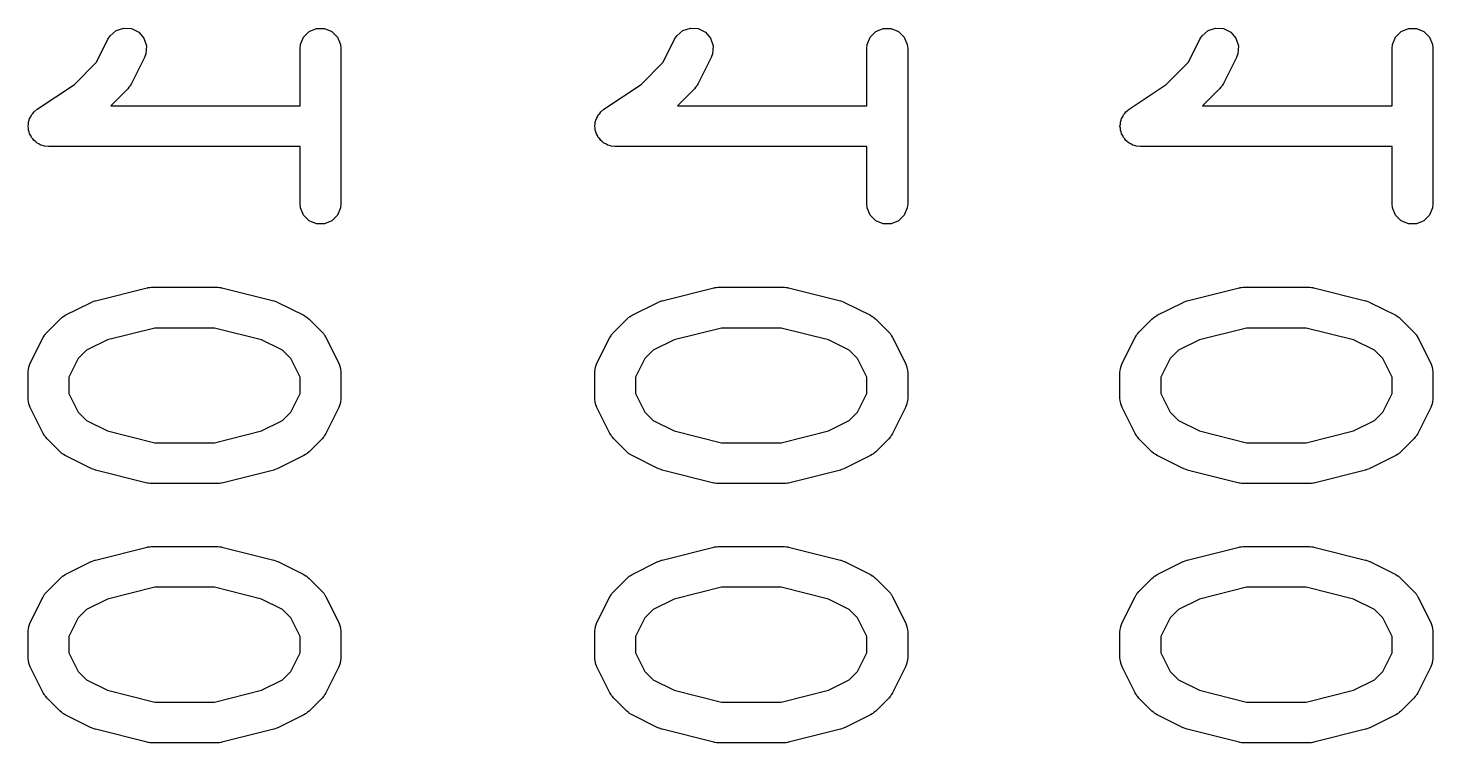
# Model space of a CAD drawing. Extents: x -0.05 to 2.94, y -0.16 to 2.16.
# Drawn here: x 2.1516 to 2.3549, y 0.626 to 0.7294 of the extents above; entities that cross this region are included whole.
import ezdxf

# ---------------------------------------------------------------- set-up
doc = ezdxf.new("R2010")
doc.units = 0
doc.header["$MEASUREMENT"] = 0
doc.layers.add('BLACK', color=7, linetype='CONTINUOUS')

msp = doc.modelspace()

# ---------------------------------------------------------------- linework, layer by layer
at = {"layer": 'BLACK', "linetype": 'CONTINUOUS'}
for p, q in [((2.16148, 0.72443), (2.16314, 0.72775)), ((2.16314, 0.72775), (2.16345, 0.72824)), ((2.16345, 0.72824), (2.16432, 0.72899)), ((2.16432, 0.72899), (2.16542, 0.72936)), ((2.16542, 0.72936), (2.16656, 0.72928)), ((2.16656, 0.72928), (2.1676, 0.72876)), ((2.1676, 0.72876), (2.16835, 0.72789)), ((2.16835, 0.72789), (2.16871, 0.7268)), ((2.19101, 0.72701), (2.19145, 0.72807)), ((2.19145, 0.72807), (2.19227, 0.72888)), ((2.19227, 0.72888), (2.19333, 0.72932)), ((2.19333, 0.72932), (2.19448, 0.72932)), ((2.19448, 0.72932), (2.19555, 0.72888)), ((2.19555, 0.72888), (2.19636, 0.72807)), ((2.19636, 0.72807), (2.1968, 0.72701)), ((2.24348, 0.72443), (2.24514, 0.72775)), ((2.24514, 0.72775), (2.24545, 0.72824)), ((2.24545, 0.72824), (2.24632, 0.72899)), ((2.24632, 0.72899), (2.24742, 0.72936)), ((2.24742, 0.72936), (2.24856, 0.72928)), ((2.24856, 0.72928), (2.2496, 0.72876)), ((2.2496, 0.72876), (2.25035, 0.72789)), ((2.25035, 0.72789), (2.25071, 0.7268)), ((2.27301, 0.72701), (2.27345, 0.72807)), ((2.27345, 0.72807), (2.27427, 0.72888)), ((2.27427, 0.72888), (2.27533, 0.72932)), ((2.27533, 0.72932), (2.27648, 0.72932)), ((2.27648, 0.72932), (2.27755, 0.72888)), ((2.27755, 0.72888), (2.27836, 0.72807)), ((2.27836, 0.72807), (2.2788, 0.72701)), ((2.31948, 0.72443), (2.32114, 0.72775)), ((2.32114, 0.72775), (2.32145, 0.72824)), ((2.32145, 0.72824), (2.32232, 0.72899)), ((2.32232, 0.72899), (2.32342, 0.72936)), ((2.32342, 0.72936), (2.32456, 0.72928)), ((2.32456, 0.72928), (2.3256, 0.72876)), ((2.3256, 0.72876), (2.32635, 0.72789)), ((2.32635, 0.72789), (2.32671, 0.7268)), ((2.34901, 0.72701), (2.34945, 0.72807)), ((2.34945, 0.72807), (2.35027, 0.72888)), ((2.35027, 0.72888), (2.35133, 0.72932)), ((2.35133, 0.72932), (2.35248, 0.72932)), ((2.35248, 0.72932), (2.35355, 0.72888)), ((2.35355, 0.72888), (2.35436, 0.72807)), ((2.35436, 0.72807), (2.3548, 0.72701)), ((2.16871, 0.7268), (2.16863, 0.72565)), ((2.19095, 0.72643), (2.19101, 0.72701)), ((2.19095, 0.71813), (2.19095, 0.72643)), ((2.1968, 0.72701), (2.19686, 0.72643)), ((2.19686, 0.72643), (2.19686, 0.70393)), ((2.25071, 0.7268), (2.25063, 0.72565)), ((2.27295, 0.72643), (2.27301, 0.72701)), ((2.27295, 0.71813), (2.27295, 0.72643)), ((2.2788, 0.72701), (2.27886, 0.72643)), ((2.27886, 0.72643), (2.27886, 0.70393)), ((2.32671, 0.7268), (2.32663, 0.72565)), ((2.34895, 0.72643), (2.34901, 0.72701)), ((2.34895, 0.71813), (2.34895, 0.72643)), ((2.3548, 0.72701), (2.35486, 0.72643)), ((2.35486, 0.72643), (2.35486, 0.70393)), ((2.15828, 0.72122), (2.16148, 0.72443)), ((2.16843, 0.72511), (2.16655, 0.72136)), ((2.16863, 0.72565), (2.16843, 0.72511)), ((2.24028, 0.72122), (2.24348, 0.72443)), ((2.25043, 0.72511), (2.24855, 0.72136)), ((2.25063, 0.72565), (2.25043, 0.72511)), ((2.31628, 0.72122), (2.31948, 0.72443)), ((2.32643, 0.72511), (2.32455, 0.72136)), ((2.32663, 0.72565), (2.32643, 0.72511)), ((2.1529, 0.71764), (2.15828, 0.72122)), ((2.166, 0.72059), (2.16354, 0.71813)), ((2.16618, 0.72082), (2.166, 0.72059)), ((2.16624, 0.72087), (2.16618, 0.72082)), ((2.1663, 0.72096), (2.16624, 0.72087)), ((2.16637, 0.72104), (2.1663, 0.72096)), ((2.1664, 0.72111), (2.16637, 0.72104)), ((2.16655, 0.72136), (2.1664, 0.72111)), ((2.2349, 0.71764), (2.24028, 0.72122)), ((2.248, 0.72059), (2.24554, 0.71813)), ((2.24818, 0.72082), (2.248, 0.72059)), ((2.24824, 0.72087), (2.24818, 0.72082)), ((2.2483, 0.72096), (2.24824, 0.72087)), ((2.24837, 0.72104), (2.2483, 0.72096)), ((2.24839, 0.72111), (2.24837, 0.72104)), ((2.24855, 0.72136), (2.24839, 0.72111)), ((2.3109, 0.71764), (2.31628, 0.72122)), ((2.324, 0.72059), (2.32154, 0.71813)), ((2.32418, 0.72082), (2.324, 0.72059)), ((2.32424, 0.72087), (2.32418, 0.72082)), ((2.3243, 0.72096), (2.32424, 0.72087)), ((2.32437, 0.72104), (2.3243, 0.72096)), ((2.32439, 0.72111), (2.32437, 0.72104)), ((2.32455, 0.72136), (2.32439, 0.72111)), ((2.15245, 0.71727), (2.15289, 0.71763)), ((2.15289, 0.71763), (2.1529, 0.71764)), ((2.1529, 0.71764), (2.1529, 0.71764)), ((2.1529, 0.71764), (2.1529, 0.71764)), ((2.16354, 0.71813), (2.19095, 0.71813)), ((2.23445, 0.71727), (2.23489, 0.71763)), ((2.23489, 0.71763), (2.2349, 0.71764)), ((2.2349, 0.71764), (2.2349, 0.71764)), ((2.2349, 0.71764), (2.2349, 0.71764)), ((2.24554, 0.71813), (2.27295, 0.71813)), ((2.31045, 0.71727), (2.31089, 0.71763)), ((2.31089, 0.71763), (2.3109, 0.71764)), ((2.3109, 0.71764), (2.3109, 0.71764)), ((2.3109, 0.71764), (2.3109, 0.71764)), ((2.32154, 0.71813), (2.34895, 0.71813)), ((2.15164, 0.71576), (2.15175, 0.71603)), ((2.15164, 0.71547), (2.15164, 0.71576)), ((2.15175, 0.71603), (2.15181, 0.71631)), ((2.15181, 0.71631), (2.15197, 0.71655)), ((2.15197, 0.71655), (2.15208, 0.71682)), ((2.15208, 0.71682), (2.15229, 0.71703)), ((2.15229, 0.71703), (2.15245, 0.71727)), ((2.23364, 0.71576), (2.23375, 0.71603)), ((2.23364, 0.71547), (2.23364, 0.71576)), ((2.23375, 0.71603), (2.23381, 0.71631)), ((2.23381, 0.71631), (2.23397, 0.71655)), ((2.23397, 0.71655), (2.23408, 0.71682)), ((2.23408, 0.71682), (2.23429, 0.71703)), ((2.23429, 0.71703), (2.23445, 0.71727)), ((2.30964, 0.71576), (2.30975, 0.71603)), ((2.30964, 0.71547), (2.30964, 0.71576)), ((2.30975, 0.71603), (2.30981, 0.71631)), ((2.30981, 0.71631), (2.30997, 0.71655)), ((2.30997, 0.71655), (2.31008, 0.71682)), ((2.31008, 0.71682), (2.31029, 0.71703)), ((2.31029, 0.71703), (2.31045, 0.71727)), ((2.15158, 0.71518), (2.15164, 0.71547)), ((2.15164, 0.7149), (2.15158, 0.71518)), ((2.15164, 0.7146), (2.15164, 0.7149)), ((2.15175, 0.71434), (2.15164, 0.7146)), ((2.15181, 0.71405), (2.15175, 0.71434)), ((2.15197, 0.71381), (2.15181, 0.71405)), ((2.15208, 0.71354), (2.15197, 0.71381)), ((2.15229, 0.71334), (2.15208, 0.71354)), ((2.23358, 0.71518), (2.23364, 0.71547)), ((2.23364, 0.7149), (2.23358, 0.71518)), ((2.23364, 0.7146), (2.23364, 0.7149)), ((2.23375, 0.71434), (2.23364, 0.7146)), ((2.23381, 0.71405), (2.23375, 0.71434)), ((2.23397, 0.71381), (2.23381, 0.71405)), ((2.23408, 0.71354), (2.23397, 0.71381)), ((2.23429, 0.71334), (2.23408, 0.71354)), ((2.30958, 0.71518), (2.30964, 0.71547)), ((2.30964, 0.7149), (2.30958, 0.71518)), ((2.30964, 0.7146), (2.30964, 0.7149)), ((2.30975, 0.71434), (2.30964, 0.7146)), ((2.30981, 0.71405), (2.30975, 0.71434)), ((2.30997, 0.71381), (2.30981, 0.71405)), ((2.31008, 0.71354), (2.30997, 0.71381)), ((2.31029, 0.71334), (2.31008, 0.71354)), ((2.15245, 0.71309), (2.15229, 0.71334)), ((2.15269, 0.71293), (2.15245, 0.71309)), ((2.1529, 0.71273), (2.15269, 0.71293)), ((2.15316, 0.71261), (2.1529, 0.71273)), ((2.1534, 0.71245), (2.15316, 0.71261)), ((2.15369, 0.7124), (2.1534, 0.71245)), ((2.15396, 0.71228), (2.15369, 0.7124)), ((2.15453, 0.71223), (2.15396, 0.71228)), ((2.15454, 0.71223), (2.15453, 0.71223)), ((2.15453, 0.71223), (2.15453, 0.71223)), ((2.15453, 0.71223), (2.15453, 0.71223)), ((2.19095, 0.71223), (2.15454, 0.71223)), ((2.19095, 0.70393), (2.19095, 0.71223)), ((2.23445, 0.71309), (2.23429, 0.71334)), ((2.23469, 0.71293), (2.23445, 0.71309)), ((2.2349, 0.71273), (2.23469, 0.71293)), ((2.23516, 0.71261), (2.2349, 0.71273)), ((2.2354, 0.71245), (2.23516, 0.71261)), ((2.23569, 0.7124), (2.2354, 0.71245)), ((2.23596, 0.71228), (2.23569, 0.7124)), ((2.23653, 0.71223), (2.23596, 0.71228)), ((2.23654, 0.71223), (2.23653, 0.71223)), ((2.23653, 0.71223), (2.23653, 0.71223)), ((2.23653, 0.71223), (2.23653, 0.71223)), ((2.27295, 0.71223), (2.23654, 0.71223)), ((2.27295, 0.70393), (2.27295, 0.71223)), ((2.31045, 0.71309), (2.31029, 0.71334)), ((2.31069, 0.71293), (2.31045, 0.71309)), ((2.3109, 0.71273), (2.31069, 0.71293)), ((2.31116, 0.71261), (2.3109, 0.71273)), ((2.3114, 0.71245), (2.31116, 0.71261)), ((2.31169, 0.7124), (2.3114, 0.71245)), ((2.31196, 0.71228), (2.31169, 0.7124)), ((2.31253, 0.71223), (2.31196, 0.71228)), ((2.31254, 0.71223), (2.31253, 0.71223)), ((2.31253, 0.71223), (2.31253, 0.71223)), ((2.31253, 0.71223), (2.31253, 0.71223)), ((2.34895, 0.71223), (2.31254, 0.71223)), ((2.34895, 0.70393), (2.34895, 0.71223)), ((2.19101, 0.70336), (2.19095, 0.70393)), ((2.19145, 0.70229), (2.19101, 0.70336)), ((2.1968, 0.70336), (2.19636, 0.70229)), ((2.19686, 0.70393), (2.1968, 0.70336)), ((2.27301, 0.70336), (2.27295, 0.70393)), ((2.27345, 0.70229), (2.27301, 0.70336)), ((2.2788, 0.70336), (2.27836, 0.70229)), ((2.27886, 0.70393), (2.2788, 0.70336)), ((2.34901, 0.70336), (2.34895, 0.70393)), ((2.34945, 0.70229), (2.34901, 0.70336)), ((2.3548, 0.70336), (2.35436, 0.70229)), ((2.35486, 0.70393), (2.3548, 0.70336)), ((2.19227, 0.70148), (2.19145, 0.70229)), ((2.19333, 0.70104), (2.19227, 0.70148)), ((2.19555, 0.70148), (2.19448, 0.70104)), ((2.19636, 0.70229), (2.19555, 0.70148)), ((2.27427, 0.70148), (2.27345, 0.70229)), ((2.27533, 0.70104), (2.27427, 0.70148)), ((2.27755, 0.70148), (2.27648, 0.70104)), ((2.27836, 0.70229), (2.27755, 0.70148)), ((2.35027, 0.70148), (2.34945, 0.70229)), ((2.35133, 0.70104), (2.35027, 0.70148)), ((2.35355, 0.70148), (2.35248, 0.70104)), ((2.35436, 0.70229), (2.35355, 0.70148)), ((2.19448, 0.70104), (2.19333, 0.70104)), ((2.27648, 0.70104), (2.27533, 0.70104)), ((2.35248, 0.70104), (2.35133, 0.70104)), ((2.16132, 0.68992), (2.16882, 0.6918)), ((2.16882, 0.6918), (2.16892, 0.69181)), ((2.16892, 0.69181), (2.16896, 0.69183)), ((2.16896, 0.69183), (2.16918, 0.69185)), ((2.16918, 0.69185), (2.16939, 0.69188)), ((2.16939, 0.69188), (2.16943, 0.69188)), ((2.16943, 0.69188), (2.16953, 0.69189)), ((2.16953, 0.69189), (2.17891, 0.69189)), ((2.17891, 0.69189), (2.17901, 0.69188)), ((2.17901, 0.69188), (2.17905, 0.69188)), ((2.17905, 0.69188), (2.17927, 0.69185)), ((2.17927, 0.69185), (2.17948, 0.69183)), ((2.17948, 0.69183), (2.17952, 0.69181)), ((2.17952, 0.69181), (2.17962, 0.6918)), ((2.17962, 0.6918), (2.18712, 0.68992)), ((2.24332, 0.68992), (2.25082, 0.6918)), ((2.25082, 0.6918), (2.25092, 0.69181)), ((2.25092, 0.69181), (2.25096, 0.69183)), ((2.25096, 0.69183), (2.25118, 0.69185)), ((2.25118, 0.69185), (2.25139, 0.69188)), ((2.25139, 0.69188), (2.25143, 0.69188)), ((2.25143, 0.69188), (2.25153, 0.69189)), ((2.25153, 0.69189), (2.26091, 0.69189)), ((2.26091, 0.69189), (2.26101, 0.69188)), ((2.26101, 0.69188), (2.26105, 0.69188)), ((2.26105, 0.69188), (2.26127, 0.69185)), ((2.26127, 0.69185), (2.26148, 0.69183)), ((2.26148, 0.69183), (2.26152, 0.69181)), ((2.26152, 0.69181), (2.26162, 0.6918)), ((2.26162, 0.6918), (2.26912, 0.68992)), ((2.31932, 0.68992), (2.32682, 0.6918)), ((2.32682, 0.6918), (2.32692, 0.69181)), ((2.32692, 0.69181), (2.32696, 0.69183)), ((2.32696, 0.69183), (2.32718, 0.69185)), ((2.32718, 0.69185), (2.32739, 0.69188)), ((2.32739, 0.69188), (2.32743, 0.69188)), ((2.32743, 0.69188), (2.32753, 0.69189)), ((2.32753, 0.69189), (2.33691, 0.69189)), ((2.33691, 0.69189), (2.33701, 0.69188)), ((2.33701, 0.69188), (2.33705, 0.69188)), ((2.33705, 0.69188), (2.33727, 0.69185)), ((2.33727, 0.69185), (2.33748, 0.69183)), ((2.33748, 0.69183), (2.33752, 0.69181)), ((2.33752, 0.69181), (2.33762, 0.6918)), ((2.33762, 0.6918), (2.34512, 0.68992)), ((2.15697, 0.68783), (2.16071, 0.6897)), ((2.16071, 0.6897), (2.16076, 0.68972)), ((2.16076, 0.68972), (2.16077, 0.68973)), ((2.16077, 0.68973), (2.16102, 0.68982)), ((2.16102, 0.68982), (2.16126, 0.68991)), ((2.16126, 0.68991), (2.16128, 0.68991)), ((2.16128, 0.68991), (2.16132, 0.68992)), ((2.18712, 0.68992), (2.18717, 0.68991)), ((2.18717, 0.68991), (2.18719, 0.68991)), ((2.18719, 0.68991), (2.18743, 0.68982)), ((2.18743, 0.68982), (2.18767, 0.68973)), ((2.18767, 0.68973), (2.18769, 0.68972)), ((2.18769, 0.68972), (2.18773, 0.6897)), ((2.18773, 0.6897), (2.19148, 0.68783)), ((2.23897, 0.68783), (2.24271, 0.6897)), ((2.24271, 0.6897), (2.24276, 0.68972)), ((2.24276, 0.68972), (2.24277, 0.68973)), ((2.24277, 0.68973), (2.24302, 0.68982)), ((2.24302, 0.68982), (2.24326, 0.68991)), ((2.24326, 0.68991), (2.24328, 0.68991)), ((2.24328, 0.68991), (2.24332, 0.68992)), ((2.26912, 0.68992), (2.26917, 0.68991)), ((2.26917, 0.68991), (2.26919, 0.68991)), ((2.26919, 0.68991), (2.26943, 0.68982)), ((2.26943, 0.68982), (2.26967, 0.68973)), ((2.26967, 0.68973), (2.26969, 0.68972)), ((2.26969, 0.68972), (2.26973, 0.6897)), ((2.26973, 0.6897), (2.27348, 0.68783)), ((2.31497, 0.68783), (2.31871, 0.6897)), ((2.31871, 0.6897), (2.31876, 0.68972)), ((2.31876, 0.68972), (2.31877, 0.68973)), ((2.31877, 0.68973), (2.31902, 0.68982)), ((2.31902, 0.68982), (2.31926, 0.68991)), ((2.31926, 0.68991), (2.31928, 0.68991)), ((2.31928, 0.68991), (2.31932, 0.68992)), ((2.34512, 0.68992), (2.34517, 0.68991)), ((2.34517, 0.68991), (2.34519, 0.68991)), ((2.34519, 0.68991), (2.34543, 0.68982)), ((2.34543, 0.68982), (2.34567, 0.68973)), ((2.34567, 0.68973), (2.34569, 0.68972)), ((2.34569, 0.68972), (2.34573, 0.6897)), ((2.34573, 0.6897), (2.34948, 0.68783)), ((2.15432, 0.6854), (2.1562, 0.68727)), ((2.1562, 0.68727), (2.15642, 0.68746)), ((2.15642, 0.68746), (2.15648, 0.68752)), ((2.15648, 0.68752), (2.15656, 0.68757)), ((2.15656, 0.68757), (2.15665, 0.68764)), ((2.15665, 0.68764), (2.15672, 0.68767)), ((2.15672, 0.68767), (2.15697, 0.68783)), ((2.19148, 0.68783), (2.19173, 0.68767)), ((2.19173, 0.68767), (2.1918, 0.68764)), ((2.1918, 0.68764), (2.19188, 0.68757)), ((2.19188, 0.68757), (2.19197, 0.68752)), ((2.19197, 0.68752), (2.19202, 0.68746)), ((2.19202, 0.68746), (2.19224, 0.68727)), ((2.19224, 0.68727), (2.19412, 0.6854)), ((2.23632, 0.6854), (2.2382, 0.68727)), ((2.2382, 0.68727), (2.23842, 0.68746)), ((2.23842, 0.68746), (2.23848, 0.68752)), ((2.23848, 0.68752), (2.23856, 0.68757)), ((2.23856, 0.68757), (2.23865, 0.68764)), ((2.23865, 0.68764), (2.23872, 0.68767)), ((2.23872, 0.68767), (2.23897, 0.68783)), ((2.27348, 0.68783), (2.27373, 0.68767)), ((2.27373, 0.68767), (2.2738, 0.68764)), ((2.2738, 0.68764), (2.27388, 0.68757)), ((2.27388, 0.68757), (2.27397, 0.68752)), ((2.27397, 0.68752), (2.27402, 0.68746)), ((2.27402, 0.68746), (2.27424, 0.68727)), ((2.27424, 0.68727), (2.27612, 0.6854)), ((2.31232, 0.6854), (2.3142, 0.68727)), ((2.3142, 0.68727), (2.31442, 0.68746)), ((2.31442, 0.68746), (2.31448, 0.68752)), ((2.31448, 0.68752), (2.31456, 0.68757)), ((2.31456, 0.68757), (2.31465, 0.68764)), ((2.31465, 0.68764), (2.31472, 0.68767)), ((2.31472, 0.68767), (2.31497, 0.68783)), ((2.34948, 0.68783), (2.34973, 0.68767)), ((2.34973, 0.68767), (2.3498, 0.68764)), ((2.3498, 0.68764), (2.34988, 0.68757)), ((2.34988, 0.68757), (2.34997, 0.68752)), ((2.34997, 0.68752), (2.35002, 0.68746)), ((2.35002, 0.68746), (2.35024, 0.68727)), ((2.35024, 0.68727), (2.35212, 0.6854)), ((2.15402, 0.68503), (2.15408, 0.68512)), ((2.15408, 0.68512), (2.15414, 0.68517)), ((2.15414, 0.68517), (2.15432, 0.6854)), ((2.1699, 0.68598), (2.16307, 0.68427)), ((2.17854, 0.68598), (2.1699, 0.68598)), ((2.18538, 0.68427), (2.17854, 0.68598)), ((2.19412, 0.6854), (2.19431, 0.68517)), ((2.19431, 0.68517), (2.19436, 0.68512)), ((2.19436, 0.68512), (2.19442, 0.68503)), ((2.23602, 0.68503), (2.23608, 0.68512)), ((2.23608, 0.68512), (2.23614, 0.68517)), ((2.23614, 0.68517), (2.23632, 0.6854)), ((2.2519, 0.68598), (2.24507, 0.68427)), ((2.26054, 0.68598), (2.2519, 0.68598)), ((2.26738, 0.68427), (2.26054, 0.68598)), ((2.27612, 0.6854), (2.27631, 0.68517)), ((2.27631, 0.68517), (2.27636, 0.68512)), ((2.27636, 0.68512), (2.27642, 0.68503)), ((2.31202, 0.68503), (2.31208, 0.68512)), ((2.31208, 0.68512), (2.31214, 0.68517)), ((2.31214, 0.68517), (2.31232, 0.6854)), ((2.3279, 0.68598), (2.32107, 0.68427)), ((2.33654, 0.68598), (2.3279, 0.68598)), ((2.34338, 0.68427), (2.33654, 0.68598)), ((2.35212, 0.6854), (2.35231, 0.68517)), ((2.35231, 0.68517), (2.35236, 0.68512)), ((2.35236, 0.68512), (2.35242, 0.68503)), ((2.1519, 0.68088), (2.15377, 0.68463)), ((2.15377, 0.68463), (2.15393, 0.68488)), ((2.15393, 0.68488), (2.15396, 0.68495)), ((2.15396, 0.68495), (2.15402, 0.68503)), ((2.16307, 0.68427), (2.16003, 0.68276)), ((2.18841, 0.68276), (2.18538, 0.68427)), ((2.19442, 0.68503), (2.19449, 0.68495)), ((2.19449, 0.68495), (2.19452, 0.68488)), ((2.19452, 0.68488), (2.19467, 0.68463)), ((2.19467, 0.68463), (2.19655, 0.68088)), ((2.2339, 0.68088), (2.23577, 0.68463)), ((2.23577, 0.68463), (2.23593, 0.68488)), ((2.23593, 0.68488), (2.23596, 0.68495)), ((2.23596, 0.68495), (2.23602, 0.68503)), ((2.24507, 0.68427), (2.24203, 0.68276)), ((2.27041, 0.68276), (2.26738, 0.68427)), ((2.27642, 0.68503), (2.27649, 0.68495)), ((2.27649, 0.68495), (2.27652, 0.68488)), ((2.27652, 0.68488), (2.27667, 0.68463)), ((2.27667, 0.68463), (2.27855, 0.68088)), ((2.3099, 0.68088), (2.31177, 0.68463)), ((2.31177, 0.68463), (2.31193, 0.68488)), ((2.31193, 0.68488), (2.31196, 0.68495)), ((2.31196, 0.68495), (2.31202, 0.68503)), ((2.32107, 0.68427), (2.31803, 0.68276)), ((2.34641, 0.68276), (2.34338, 0.68427)), ((2.35242, 0.68503), (2.35249, 0.68495)), ((2.35249, 0.68495), (2.35252, 0.68488)), ((2.35252, 0.68488), (2.35267, 0.68463)), ((2.35267, 0.68463), (2.35455, 0.68088)), ((2.15884, 0.68156), (2.15749, 0.67886)), ((2.16003, 0.68276), (2.15884, 0.68156)), ((2.1896, 0.68156), (2.18841, 0.68276)), ((2.19095, 0.67886), (2.1896, 0.68156)), ((2.24084, 0.68156), (2.23949, 0.67886)), ((2.24203, 0.68276), (2.24084, 0.68156)), ((2.2716, 0.68156), (2.27041, 0.68276)), ((2.27295, 0.67886), (2.2716, 0.68156)), ((2.31684, 0.68156), (2.31549, 0.67886)), ((2.31803, 0.68276), (2.31684, 0.68156)), ((2.3476, 0.68156), (2.34641, 0.68276)), ((2.34895, 0.67886), (2.3476, 0.68156)), ((2.15158, 0.67956), (2.15164, 0.68014)), ((2.15158, 0.67581), (2.15158, 0.67956)), ((2.15164, 0.68014), (2.15168, 0.68023)), ((2.15168, 0.68023), (2.15169, 0.68034)), ((2.15169, 0.68034), (2.1519, 0.68088)), ((2.19655, 0.68088), (2.19675, 0.68034)), ((2.19675, 0.68034), (2.19676, 0.68023)), ((2.19676, 0.68023), (2.1968, 0.68014)), ((2.1968, 0.68014), (2.19686, 0.67956)), ((2.19686, 0.67956), (2.19686, 0.67581)), ((2.23358, 0.67956), (2.23364, 0.68014)), ((2.23358, 0.67581), (2.23358, 0.67956)), ((2.23364, 0.68014), (2.23368, 0.68023)), ((2.23368, 0.68023), (2.23369, 0.68034)), ((2.23369, 0.68034), (2.2339, 0.68088)), ((2.27855, 0.68088), (2.27875, 0.68034)), ((2.27875, 0.68034), (2.27876, 0.68023)), ((2.27876, 0.68023), (2.2788, 0.68014)), ((2.2788, 0.68014), (2.27886, 0.67956)), ((2.27886, 0.67956), (2.27886, 0.67581)), ((2.30958, 0.67956), (2.30964, 0.68014)), ((2.30958, 0.67581), (2.30958, 0.67956)), ((2.30964, 0.68014), (2.30968, 0.68023)), ((2.30968, 0.68023), (2.30969, 0.68034)), ((2.30969, 0.68034), (2.3099, 0.68088)), ((2.35455, 0.68088), (2.35475, 0.68034)), ((2.35475, 0.68034), (2.35476, 0.68023)), ((2.35476, 0.68023), (2.3548, 0.68014)), ((2.3548, 0.68014), (2.35486, 0.67956)), ((2.35486, 0.67956), (2.35486, 0.67581)), ((2.15749, 0.67886), (2.15749, 0.67651)), ((2.19095, 0.67651), (2.19095, 0.67886)), ((2.23949, 0.67886), (2.23949, 0.67651)), ((2.27295, 0.67651), (2.27295, 0.67886)), ((2.31549, 0.67886), (2.31549, 0.67651)), ((2.34895, 0.67651), (2.34895, 0.67886)), ((2.15164, 0.67523), (2.15158, 0.67581)), ((2.15168, 0.67514), (2.15164, 0.67523)), ((2.15169, 0.67503), (2.15168, 0.67514)), ((2.1519, 0.67449), (2.15169, 0.67503)), ((2.15749, 0.67651), (2.15884, 0.67381)), ((2.1896, 0.67381), (2.19095, 0.67651)), ((2.19675, 0.67503), (2.19655, 0.67449)), ((2.19676, 0.67514), (2.19675, 0.67503)), ((2.1968, 0.67523), (2.19676, 0.67514)), ((2.19686, 0.67581), (2.1968, 0.67523)), ((2.23364, 0.67523), (2.23358, 0.67581)), ((2.23368, 0.67514), (2.23364, 0.67523)), ((2.23369, 0.67503), (2.23368, 0.67514)), ((2.2339, 0.67449), (2.23369, 0.67503)), ((2.23949, 0.67651), (2.24084, 0.67381)), ((2.2716, 0.67381), (2.27295, 0.67651)), ((2.27875, 0.67503), (2.27855, 0.67449)), ((2.27876, 0.67514), (2.27875, 0.67503)), ((2.2788, 0.67523), (2.27876, 0.67514)), ((2.27886, 0.67581), (2.2788, 0.67523)), ((2.30964, 0.67523), (2.30958, 0.67581)), ((2.30968, 0.67514), (2.30964, 0.67523)), ((2.30969, 0.67503), (2.30968, 0.67514)), ((2.3099, 0.67449), (2.30969, 0.67503)), ((2.31549, 0.67651), (2.31684, 0.67381)), ((2.3476, 0.67381), (2.34895, 0.67651)), ((2.35475, 0.67503), (2.35455, 0.67449)), ((2.35476, 0.67514), (2.35475, 0.67503)), ((2.3548, 0.67523), (2.35476, 0.67514)), ((2.35486, 0.67581), (2.3548, 0.67523)), ((2.15377, 0.67074), (2.1519, 0.67449)), ((2.15884, 0.67381), (2.16003, 0.67261)), ((2.18841, 0.67261), (2.1896, 0.67381)), ((2.19655, 0.67449), (2.19467, 0.67074)), ((2.23577, 0.67074), (2.2339, 0.67449)), ((2.24084, 0.67381), (2.24203, 0.67261)), ((2.27041, 0.67261), (2.2716, 0.67381)), ((2.27855, 0.67449), (2.27667, 0.67074)), ((2.31177, 0.67074), (2.3099, 0.67449)), ((2.31684, 0.67381), (2.31803, 0.67261)), ((2.34641, 0.67261), (2.3476, 0.67381)), ((2.35455, 0.67449), (2.35267, 0.67074)), ((2.16003, 0.67261), (2.16307, 0.6711)), ((2.16307, 0.6711), (2.1699, 0.66939)), ((2.17854, 0.66939), (2.18538, 0.6711)), ((2.18538, 0.6711), (2.18841, 0.67261)), ((2.24203, 0.67261), (2.24507, 0.6711)), ((2.24507, 0.6711), (2.2519, 0.66939)), ((2.26054, 0.66939), (2.26738, 0.6711)), ((2.26738, 0.6711), (2.27041, 0.67261)), ((2.31803, 0.67261), (2.32107, 0.6711)), ((2.32107, 0.6711), (2.3279, 0.66939)), ((2.33654, 0.66939), (2.34338, 0.6711)), ((2.34338, 0.6711), (2.34641, 0.67261)), ((2.15393, 0.67049), (2.15377, 0.67074)), ((2.15396, 0.67042), (2.15393, 0.67049)), ((2.15402, 0.67034), (2.15396, 0.67042)), ((2.15408, 0.67025), (2.15402, 0.67034)), ((2.15414, 0.6702), (2.15408, 0.67025)), ((2.15432, 0.66997), (2.15414, 0.6702)), ((2.1562, 0.6681), (2.15432, 0.66997)), ((2.1699, 0.66939), (2.17854, 0.66939)), ((2.19412, 0.66997), (2.19224, 0.6681)), ((2.19431, 0.6702), (2.19412, 0.66997)), ((2.19436, 0.67025), (2.19431, 0.6702)), ((2.19442, 0.67034), (2.19436, 0.67025)), ((2.19449, 0.67042), (2.19442, 0.67034)), ((2.19452, 0.67049), (2.19449, 0.67042)), ((2.19467, 0.67074), (2.19452, 0.67049)), ((2.23593, 0.67049), (2.23577, 0.67074)), ((2.23596, 0.67042), (2.23593, 0.67049)), ((2.23602, 0.67034), (2.23596, 0.67042)), ((2.23608, 0.67025), (2.23602, 0.67034)), ((2.23614, 0.6702), (2.23608, 0.67025)), ((2.23632, 0.66997), (2.23614, 0.6702)), ((2.2382, 0.6681), (2.23632, 0.66997)), ((2.2519, 0.66939), (2.26054, 0.66939)), ((2.27612, 0.66997), (2.27424, 0.6681)), ((2.27631, 0.6702), (2.27612, 0.66997)), ((2.27636, 0.67025), (2.27631, 0.6702)), ((2.27642, 0.67034), (2.27636, 0.67025)), ((2.27649, 0.67042), (2.27642, 0.67034)), ((2.27652, 0.67049), (2.27649, 0.67042)), ((2.27667, 0.67074), (2.27652, 0.67049)), ((2.31193, 0.67049), (2.31177, 0.67074)), ((2.31196, 0.67042), (2.31193, 0.67049)), ((2.31202, 0.67034), (2.31196, 0.67042)), ((2.31208, 0.67025), (2.31202, 0.67034)), ((2.31214, 0.6702), (2.31208, 0.67025)), ((2.31232, 0.66997), (2.31214, 0.6702)), ((2.3142, 0.6681), (2.31232, 0.66997)), ((2.3279, 0.66939), (2.33654, 0.66939)), ((2.35212, 0.66997), (2.35024, 0.6681)), ((2.35231, 0.6702), (2.35212, 0.66997)), ((2.35236, 0.67025), (2.35231, 0.6702)), ((2.35242, 0.67034), (2.35236, 0.67025)), ((2.35249, 0.67042), (2.35242, 0.67034)), ((2.35252, 0.67049), (2.35249, 0.67042)), ((2.35267, 0.67074), (2.35252, 0.67049)), ((2.15642, 0.66791), (2.1562, 0.6681)), ((2.15648, 0.66785), (2.15642, 0.66791)), ((2.15656, 0.6678), (2.15648, 0.66785)), ((2.15665, 0.66773), (2.15656, 0.6678)), ((2.15672, 0.6677), (2.15665, 0.66773)), ((2.15697, 0.66754), (2.15672, 0.6677)), ((2.16071, 0.66567), (2.15697, 0.66754)), ((2.19148, 0.66754), (2.18773, 0.66567)), ((2.19173, 0.6677), (2.19148, 0.66754)), ((2.1918, 0.66773), (2.19173, 0.6677)), ((2.19188, 0.6678), (2.1918, 0.66773)), ((2.19197, 0.66785), (2.19188, 0.6678)), ((2.19202, 0.66791), (2.19197, 0.66785)), ((2.19224, 0.6681), (2.19202, 0.66791)), ((2.23842, 0.66791), (2.2382, 0.6681)), ((2.23848, 0.66785), (2.23842, 0.66791)), ((2.23856, 0.6678), (2.23848, 0.66785)), ((2.23865, 0.66773), (2.23856, 0.6678)), ((2.23872, 0.6677), (2.23865, 0.66773)), ((2.23897, 0.66754), (2.23872, 0.6677)), ((2.24271, 0.66567), (2.23897, 0.66754)), ((2.27348, 0.66754), (2.26973, 0.66567)), ((2.27373, 0.6677), (2.27348, 0.66754)), ((2.2738, 0.66773), (2.27373, 0.6677)), ((2.27388, 0.6678), (2.2738, 0.66773)), ((2.27397, 0.66785), (2.27388, 0.6678)), ((2.27402, 0.66791), (2.27397, 0.66785)), ((2.27424, 0.6681), (2.27402, 0.66791)), ((2.31442, 0.66791), (2.3142, 0.6681)), ((2.31448, 0.66785), (2.31442, 0.66791)), ((2.31456, 0.6678), (2.31448, 0.66785)), ((2.31465, 0.66773), (2.31456, 0.6678)), ((2.31472, 0.6677), (2.31465, 0.66773)), ((2.31497, 0.66754), (2.31472, 0.6677)), ((2.31871, 0.66567), (2.31497, 0.66754)), ((2.34948, 0.66754), (2.34573, 0.66567)), ((2.34973, 0.6677), (2.34948, 0.66754)), ((2.3498, 0.66773), (2.34973, 0.6677)), ((2.34988, 0.6678), (2.3498, 0.66773)), ((2.34997, 0.66785), (2.34988, 0.6678)), ((2.35002, 0.66791), (2.34997, 0.66785)), ((2.35024, 0.6681), (2.35002, 0.66791)), ((2.16076, 0.66565), (2.16071, 0.66567)), ((2.16077, 0.66564), (2.16076, 0.66565)), ((2.16102, 0.66556), (2.16077, 0.66564)), ((2.16126, 0.66546), (2.16102, 0.66556)), ((2.16128, 0.66546), (2.16126, 0.66546)), ((2.16132, 0.66545), (2.16128, 0.66546)), ((2.16882, 0.66357), (2.16132, 0.66545)), ((2.18712, 0.66545), (2.17962, 0.66357)), ((2.18717, 0.66546), (2.18712, 0.66545)), ((2.18719, 0.66546), (2.18717, 0.66546)), ((2.18743, 0.66555), (2.18719, 0.66546)), ((2.18767, 0.66564), (2.18743, 0.66555)), ((2.18769, 0.66565), (2.18767, 0.66564)), ((2.18773, 0.66567), (2.18769, 0.66565)), ((2.24276, 0.66565), (2.24271, 0.66567)), ((2.24277, 0.66564), (2.24276, 0.66565)), ((2.24302, 0.66556), (2.24277, 0.66564)), ((2.24326, 0.66546), (2.24302, 0.66556)), ((2.24328, 0.66546), (2.24326, 0.66546)), ((2.24332, 0.66545), (2.24328, 0.66546)), ((2.25082, 0.66357), (2.24332, 0.66545)), ((2.26912, 0.66545), (2.26162, 0.66357)), ((2.26917, 0.66546), (2.26912, 0.66545)), ((2.26919, 0.66546), (2.26917, 0.66546)), ((2.26943, 0.66555), (2.26919, 0.66546)), ((2.26967, 0.66564), (2.26943, 0.66555)), ((2.26969, 0.66565), (2.26967, 0.66564)), ((2.26973, 0.66567), (2.26969, 0.66565)), ((2.31876, 0.66565), (2.31871, 0.66567)), ((2.31877, 0.66564), (2.31876, 0.66565)), ((2.31902, 0.66556), (2.31877, 0.66564)), ((2.31926, 0.66546), (2.31902, 0.66556)), ((2.31928, 0.66546), (2.31926, 0.66546)), ((2.31932, 0.66545), (2.31928, 0.66546)), ((2.32682, 0.66357), (2.31932, 0.66545)), ((2.34512, 0.66545), (2.33762, 0.66357)), ((2.34517, 0.66546), (2.34512, 0.66545)), ((2.34519, 0.66546), (2.34517, 0.66546)), ((2.34543, 0.66555), (2.34519, 0.66546)), ((2.34567, 0.66564), (2.34543, 0.66555)), ((2.34569, 0.66565), (2.34567, 0.66564)), ((2.34573, 0.66567), (2.34569, 0.66565)), ((2.16892, 0.66356), (2.16882, 0.66357)), ((2.16896, 0.66354), (2.16892, 0.66356)), ((2.16918, 0.66352), (2.16896, 0.66354)), ((2.16939, 0.66349), (2.16918, 0.66352)), ((2.16943, 0.66349), (2.16939, 0.66349)), ((2.16953, 0.66348), (2.16943, 0.66349)), ((2.17891, 0.66348), (2.16953, 0.66348)), ((2.17901, 0.66349), (2.17891, 0.66348)), ((2.17905, 0.66349), (2.17901, 0.66349)), ((2.17927, 0.66352), (2.17905, 0.66349)), ((2.17948, 0.66354), (2.17927, 0.66352)), ((2.17952, 0.66356), (2.17948, 0.66354)), ((2.17962, 0.66357), (2.17952, 0.66356)), ((2.25092, 0.66356), (2.25082, 0.66357)), ((2.25096, 0.66354), (2.25092, 0.66356)), ((2.25118, 0.66352), (2.25096, 0.66354)), ((2.25139, 0.66349), (2.25118, 0.66352)), ((2.25143, 0.66349), (2.25139, 0.66349)), ((2.25153, 0.66348), (2.25143, 0.66349)), ((2.26091, 0.66348), (2.25153, 0.66348)), ((2.26101, 0.66349), (2.26091, 0.66348)), ((2.26105, 0.66349), (2.26101, 0.66349)), ((2.26127, 0.66352), (2.26105, 0.66349)), ((2.26148, 0.66354), (2.26127, 0.66352)), ((2.26152, 0.66356), (2.26148, 0.66354)), ((2.26162, 0.66357), (2.26152, 0.66356)), ((2.32692, 0.66356), (2.32682, 0.66357)), ((2.32696, 0.66354), (2.32692, 0.66356)), ((2.32718, 0.66352), (2.32696, 0.66354)), ((2.32739, 0.66349), (2.32718, 0.66352)), ((2.32743, 0.66349), (2.32739, 0.66349)), ((2.32753, 0.66348), (2.32743, 0.66349)), ((2.33691, 0.66348), (2.32753, 0.66348)), ((2.33701, 0.66349), (2.33691, 0.66348)), ((2.33705, 0.66349), (2.33701, 0.66349)), ((2.33727, 0.66352), (2.33705, 0.66349)), ((2.33748, 0.66354), (2.33727, 0.66352)), ((2.33752, 0.66356), (2.33748, 0.66354)), ((2.33762, 0.66357), (2.33752, 0.66356)), ((2.16132, 0.65243), (2.16882, 0.6543)), ((2.16882, 0.6543), (2.16892, 0.65432)), ((2.16892, 0.65432), (2.16896, 0.65433)), ((2.16896, 0.65433), (2.16918, 0.65436)), ((2.16918, 0.65436), (2.16939, 0.65439)), ((2.16939, 0.65439), (2.16943, 0.65438)), ((2.16943, 0.65438), (2.16953, 0.65439)), ((2.16953, 0.65439), (2.17891, 0.65439)), ((2.17891, 0.65439), (2.17901, 0.65438)), ((2.17901, 0.65438), (2.17905, 0.65439)), ((2.17905, 0.65439), (2.17927, 0.65436)), ((2.17927, 0.65436), (2.17948, 0.65433)), ((2.17948, 0.65433), (2.17952, 0.65432)), ((2.17952, 0.65432), (2.17962, 0.6543)), ((2.17962, 0.6543), (2.18712, 0.65243)), ((2.24332, 0.65243), (2.25082, 0.6543)), ((2.25082, 0.6543), (2.25092, 0.65432)), ((2.25092, 0.65432), (2.25096, 0.65433)), ((2.25096, 0.65433), (2.25118, 0.65436)), ((2.25118, 0.65436), (2.25139, 0.65439)), ((2.25139, 0.65439), (2.25143, 0.65438)), ((2.25143, 0.65438), (2.25153, 0.65439)), ((2.25153, 0.65439), (2.26091, 0.65439)), ((2.26091, 0.65439), (2.26101, 0.65438)), ((2.26101, 0.65438), (2.26105, 0.65439)), ((2.26105, 0.65439), (2.26127, 0.65436)), ((2.26127, 0.65436), (2.26148, 0.65433)), ((2.26148, 0.65433), (2.26152, 0.65432)), ((2.26152, 0.65432), (2.26162, 0.6543)), ((2.26162, 0.6543), (2.26912, 0.65243)), ((2.31932, 0.65243), (2.32682, 0.6543)), ((2.32682, 0.6543), (2.32692, 0.65432)), ((2.32692, 0.65432), (2.32696, 0.65433)), ((2.32696, 0.65433), (2.32718, 0.65436)), ((2.32718, 0.65436), (2.32739, 0.65439)), ((2.32739, 0.65439), (2.32743, 0.65438)), ((2.32743, 0.65438), (2.32753, 0.65439)), ((2.32753, 0.65439), (2.33691, 0.65439)), ((2.33691, 0.65439), (2.33701, 0.65438)), ((2.33701, 0.65438), (2.33705, 0.65439)), ((2.33705, 0.65439), (2.33727, 0.65436)), ((2.33727, 0.65436), (2.33748, 0.65433)), ((2.33748, 0.65433), (2.33752, 0.65432)), ((2.33752, 0.65432), (2.33762, 0.6543)), ((2.33762, 0.6543), (2.34512, 0.65243)), ((2.15697, 0.65033), (2.16071, 0.6522)), ((2.16071, 0.6522), (2.16076, 0.65222)), ((2.16076, 0.65222), (2.16077, 0.65223)), ((2.16077, 0.65223), (2.16102, 0.65232)), ((2.16102, 0.65232), (2.16126, 0.65241)), ((2.16126, 0.65241), (2.16128, 0.65241)), ((2.16128, 0.65241), (2.16132, 0.65243)), ((2.18712, 0.65243), (2.18717, 0.65241)), ((2.18717, 0.65241), (2.18719, 0.65241)), ((2.18719, 0.65241), (2.18743, 0.65232)), ((2.18743, 0.65232), (2.18767, 0.65223)), ((2.18767, 0.65223), (2.18769, 0.65222)), ((2.18769, 0.65222), (2.18773, 0.6522)), ((2.18773, 0.6522), (2.19148, 0.65033)), ((2.23897, 0.65033), (2.24271, 0.6522)), ((2.24271, 0.6522), (2.24276, 0.65222)), ((2.24276, 0.65222), (2.24277, 0.65223)), ((2.24277, 0.65223), (2.24302, 0.65232)), ((2.24302, 0.65232), (2.24326, 0.65241)), ((2.24326, 0.65241), (2.24328, 0.65241)), ((2.24328, 0.65241), (2.24332, 0.65243)), ((2.26912, 0.65243), (2.26917, 0.65241)), ((2.26917, 0.65241), (2.26919, 0.65241)), ((2.26919, 0.65241), (2.26943, 0.65232)), ((2.26943, 0.65232), (2.26967, 0.65223)), ((2.26967, 0.65223), (2.26969, 0.65222)), ((2.26969, 0.65222), (2.26973, 0.6522)), ((2.26973, 0.6522), (2.27348, 0.65033)), ((2.31497, 0.65033), (2.31871, 0.6522)), ((2.31871, 0.6522), (2.31876, 0.65222)), ((2.31876, 0.65222), (2.31877, 0.65223)), ((2.31877, 0.65223), (2.31902, 0.65232)), ((2.31902, 0.65232), (2.31926, 0.65241)), ((2.31926, 0.65241), (2.31928, 0.65241)), ((2.31928, 0.65241), (2.31932, 0.65243)), ((2.34512, 0.65243), (2.34517, 0.65241)), ((2.34517, 0.65241), (2.34519, 0.65241)), ((2.34519, 0.65241), (2.34543, 0.65232)), ((2.34543, 0.65232), (2.34567, 0.65223)), ((2.34567, 0.65223), (2.34569, 0.65222)), ((2.34569, 0.65222), (2.34573, 0.6522)), ((2.34573, 0.6522), (2.34948, 0.65033)), ((2.15432, 0.6479), (2.1562, 0.64978)), ((2.1562, 0.64978), (2.15642, 0.64996)), ((2.15642, 0.64996), (2.15648, 0.65002)), ((2.15648, 0.65002), (2.15656, 0.65008)), ((2.15656, 0.65008), (2.15665, 0.65014)), ((2.15665, 0.65014), (2.15672, 0.65017)), ((2.15672, 0.65017), (2.15697, 0.65033)), ((2.1699, 0.64849), (2.16307, 0.64678)), ((2.17854, 0.64849), (2.1699, 0.64849)), ((2.18538, 0.64678), (2.17854, 0.64849)), ((2.19148, 0.65033), (2.19173, 0.65017)), ((2.19173, 0.65017), (2.1918, 0.65014)), ((2.1918, 0.65014), (2.19188, 0.65008)), ((2.19188, 0.65008), (2.19197, 0.65002)), ((2.19197, 0.65002), (2.19202, 0.64996)), ((2.19202, 0.64996), (2.19224, 0.64978)), ((2.19224, 0.64978), (2.19412, 0.6479)), ((2.23632, 0.6479), (2.2382, 0.64978)), ((2.2382, 0.64978), (2.23842, 0.64996)), ((2.23842, 0.64996), (2.23848, 0.65002)), ((2.23848, 0.65002), (2.23856, 0.65008)), ((2.23856, 0.65008), (2.23865, 0.65014)), ((2.23865, 0.65014), (2.23872, 0.65017)), ((2.23872, 0.65017), (2.23897, 0.65033)), ((2.2519, 0.64849), (2.24507, 0.64678)), ((2.26054, 0.64849), (2.2519, 0.64849)), ((2.26738, 0.64678), (2.26054, 0.64849)), ((2.27348, 0.65033), (2.27373, 0.65017)), ((2.27373, 0.65017), (2.2738, 0.65014)), ((2.2738, 0.65014), (2.27388, 0.65008)), ((2.27388, 0.65008), (2.27397, 0.65002)), ((2.27397, 0.65002), (2.27402, 0.64996)), ((2.27402, 0.64996), (2.27424, 0.64978)), ((2.27424, 0.64978), (2.27612, 0.6479)), ((2.31232, 0.6479), (2.3142, 0.64978)), ((2.3142, 0.64978), (2.31442, 0.64996)), ((2.31442, 0.64996), (2.31448, 0.65002)), ((2.31448, 0.65002), (2.31456, 0.65008)), ((2.31456, 0.65008), (2.31465, 0.65014)), ((2.31465, 0.65014), (2.31472, 0.65017)), ((2.31472, 0.65017), (2.31497, 0.65033)), ((2.3279, 0.64849), (2.32107, 0.64678)), ((2.33654, 0.64849), (2.3279, 0.64849)), ((2.34338, 0.64678), (2.33654, 0.64849)), ((2.34948, 0.65033), (2.34973, 0.65017)), ((2.34973, 0.65017), (2.3498, 0.65014)), ((2.3498, 0.65014), (2.34988, 0.65008)), ((2.34988, 0.65008), (2.34997, 0.65002)), ((2.34997, 0.65002), (2.35002, 0.64996)), ((2.35002, 0.64996), (2.35024, 0.64978)), ((2.35024, 0.64978), (2.35212, 0.6479)), ((2.1519, 0.64338), (2.15377, 0.64713)), ((2.15377, 0.64713), (2.15393, 0.64738)), ((2.15393, 0.64738), (2.15396, 0.64745)), ((2.15396, 0.64745), (2.15402, 0.64754)), ((2.15402, 0.64754), (2.15408, 0.64762)), ((2.15408, 0.64762), (2.15414, 0.64768)), ((2.15414, 0.64768), (2.15432, 0.6479)), ((2.16307, 0.64678), (2.16003, 0.64526)), ((2.18841, 0.64526), (2.18538, 0.64678)), ((2.19412, 0.6479), (2.19431, 0.64768)), ((2.19431, 0.64768), (2.19436, 0.64762)), ((2.19436, 0.64762), (2.19442, 0.64754)), ((2.19442, 0.64754), (2.19449, 0.64745)), ((2.19449, 0.64745), (2.19452, 0.64738)), ((2.19452, 0.64738), (2.19467, 0.64713)), ((2.19467, 0.64713), (2.19655, 0.64338)), ((2.2339, 0.64338), (2.23577, 0.64713)), ((2.23577, 0.64713), (2.23593, 0.64738)), ((2.23593, 0.64738), (2.23596, 0.64745)), ((2.23596, 0.64745), (2.23602, 0.64754)), ((2.23602, 0.64754), (2.23608, 0.64762)), ((2.23608, 0.64762), (2.23614, 0.64768)), ((2.23614, 0.64768), (2.23632, 0.6479)), ((2.24507, 0.64678), (2.24203, 0.64526)), ((2.27041, 0.64526), (2.26738, 0.64678)), ((2.27612, 0.6479), (2.27631, 0.64768)), ((2.27631, 0.64768), (2.27636, 0.64762)), ((2.27636, 0.64762), (2.27642, 0.64754)), ((2.27642, 0.64754), (2.27649, 0.64745)), ((2.27649, 0.64745), (2.27652, 0.64738)), ((2.27652, 0.64738), (2.27667, 0.64713)), ((2.27667, 0.64713), (2.27855, 0.64338)), ((2.3099, 0.64338), (2.31177, 0.64713)), ((2.31177, 0.64713), (2.31193, 0.64738)), ((2.31193, 0.64738), (2.31196, 0.64745)), ((2.31196, 0.64745), (2.31202, 0.64754)), ((2.31202, 0.64754), (2.31208, 0.64762)), ((2.31208, 0.64762), (2.31214, 0.64768)), ((2.31214, 0.64768), (2.31232, 0.6479)), ((2.32107, 0.64678), (2.31803, 0.64526)), ((2.34641, 0.64526), (2.34338, 0.64678)), ((2.35212, 0.6479), (2.35231, 0.64768)), ((2.35231, 0.64768), (2.35236, 0.64762)), ((2.35236, 0.64762), (2.35242, 0.64754)), ((2.35242, 0.64754), (2.35249, 0.64745)), ((2.35249, 0.64745), (2.35252, 0.64738)), ((2.35252, 0.64738), (2.35267, 0.64713)), ((2.35267, 0.64713), (2.35455, 0.64338)), ((2.16003, 0.64526), (2.15884, 0.64406)), ((2.1896, 0.64406), (2.18841, 0.64526)), ((2.24203, 0.64526), (2.24084, 0.64406)), ((2.2716, 0.64406), (2.27041, 0.64526)), ((2.31803, 0.64526), (2.31684, 0.64406)), ((2.3476, 0.64406), (2.34641, 0.64526)), ((2.15158, 0.64206), (2.15164, 0.64264)), ((2.15164, 0.64264), (2.15168, 0.64274)), ((2.15168, 0.64274), (2.15169, 0.64284)), ((2.15169, 0.64284), (2.1519, 0.64338)), ((2.15884, 0.64406), (2.15749, 0.64137)), ((2.19095, 0.64137), (2.1896, 0.64406)), ((2.19655, 0.64338), (2.19675, 0.64284)), ((2.19675, 0.64284), (2.19676, 0.64274)), ((2.19676, 0.64274), (2.1968, 0.64264)), ((2.1968, 0.64264), (2.19686, 0.64206)), ((2.23358, 0.64206), (2.23364, 0.64264)), ((2.23364, 0.64264), (2.23368, 0.64274)), ((2.23368, 0.64274), (2.23369, 0.64284)), ((2.23369, 0.64284), (2.2339, 0.64338)), ((2.24084, 0.64406), (2.23949, 0.64137)), ((2.27295, 0.64137), (2.2716, 0.64406)), ((2.27855, 0.64338), (2.27875, 0.64284)), ((2.27875, 0.64284), (2.27876, 0.64274)), ((2.27876, 0.64274), (2.2788, 0.64264)), ((2.2788, 0.64264), (2.27886, 0.64206)), ((2.30958, 0.64206), (2.30964, 0.64264)), ((2.30964, 0.64264), (2.30968, 0.64274)), ((2.30968, 0.64274), (2.30969, 0.64284)), ((2.30969, 0.64284), (2.3099, 0.64338)), ((2.31684, 0.64406), (2.31549, 0.64137)), ((2.34895, 0.64137), (2.3476, 0.64406)), ((2.35455, 0.64338), (2.35475, 0.64284)), ((2.35475, 0.64284), (2.35476, 0.64274)), ((2.35476, 0.64274), (2.3548, 0.64264)), ((2.3548, 0.64264), (2.35486, 0.64206)), ((2.15158, 0.63831), (2.15158, 0.64206)), ((2.15749, 0.64137), (2.15749, 0.63901)), ((2.19095, 0.63901), (2.19095, 0.64137)), ((2.19686, 0.64206), (2.19686, 0.63831)), ((2.23358, 0.63831), (2.23358, 0.64206)), ((2.23949, 0.64137), (2.23949, 0.63901)), ((2.27295, 0.63901), (2.27295, 0.64137)), ((2.27886, 0.64206), (2.27886, 0.63831)), ((2.30958, 0.63831), (2.30958, 0.64206)), ((2.31549, 0.64137), (2.31549, 0.63901)), ((2.34895, 0.63901), (2.34895, 0.64137)), ((2.35486, 0.64206), (2.35486, 0.63831)), ((2.15164, 0.63774), (2.15158, 0.63831)), ((2.15749, 0.63901), (2.15884, 0.63631)), ((2.1896, 0.63631), (2.19095, 0.63901)), ((2.19686, 0.63831), (2.1968, 0.63774)), ((2.23364, 0.63774), (2.23358, 0.63831)), ((2.23949, 0.63901), (2.24084, 0.63631)), ((2.2716, 0.63631), (2.27295, 0.63901)), ((2.27886, 0.63831), (2.2788, 0.63774)), ((2.30964, 0.63774), (2.30958, 0.63831)), ((2.31549, 0.63901), (2.31684, 0.63631)), ((2.3476, 0.63631), (2.34895, 0.63901)), ((2.35486, 0.63831), (2.3548, 0.63774)), ((2.15168, 0.63764), (2.15164, 0.63774)), ((2.15169, 0.63754), (2.15168, 0.63764)), ((2.1519, 0.63699), (2.15169, 0.63754)), ((2.15377, 0.63324), (2.1519, 0.63699)), ((2.15884, 0.63631), (2.16003, 0.63512)), ((2.18841, 0.63512), (2.1896, 0.63631)), ((2.19655, 0.63699), (2.19467, 0.63324)), ((2.19675, 0.63754), (2.19655, 0.63699)), ((2.19676, 0.63764), (2.19675, 0.63754)), ((2.1968, 0.63774), (2.19676, 0.63764)), ((2.23368, 0.63764), (2.23364, 0.63774)), ((2.23369, 0.63754), (2.23368, 0.63764)), ((2.2339, 0.63699), (2.23369, 0.63754)), ((2.23577, 0.63324), (2.2339, 0.63699)), ((2.24084, 0.63631), (2.24203, 0.63512)), ((2.27041, 0.63512), (2.2716, 0.63631)), ((2.27855, 0.63699), (2.27667, 0.63324)), ((2.27875, 0.63754), (2.27855, 0.63699)), ((2.27876, 0.63764), (2.27875, 0.63754)), ((2.2788, 0.63774), (2.27876, 0.63764)), ((2.30968, 0.63764), (2.30964, 0.63774)), ((2.30969, 0.63754), (2.30968, 0.63764)), ((2.3099, 0.63699), (2.30969, 0.63754)), ((2.31177, 0.63324), (2.3099, 0.63699)), ((2.31684, 0.63631), (2.31803, 0.63512)), ((2.34641, 0.63512), (2.3476, 0.63631)), ((2.35455, 0.63699), (2.35267, 0.63324)), ((2.35475, 0.63754), (2.35455, 0.63699)), ((2.35476, 0.63764), (2.35475, 0.63754)), ((2.3548, 0.63774), (2.35476, 0.63764)), ((2.16003, 0.63512), (2.16307, 0.6336)), ((2.18538, 0.6336), (2.18841, 0.63512)), ((2.24203, 0.63512), (2.24507, 0.6336)), ((2.26738, 0.6336), (2.27041, 0.63512)), ((2.31803, 0.63512), (2.32107, 0.6336)), ((2.34338, 0.6336), (2.34641, 0.63512)), ((2.15393, 0.633), (2.15377, 0.63324)), ((2.15396, 0.63292), (2.15393, 0.633)), ((2.15402, 0.63284), (2.15396, 0.63292)), ((2.15408, 0.63276), (2.15402, 0.63284)), ((2.15414, 0.6327), (2.15408, 0.63276)), ((2.15432, 0.63248), (2.15414, 0.6327)), ((2.1562, 0.6306), (2.15432, 0.63248)), ((2.16307, 0.6336), (2.1699, 0.63189)), ((2.17854, 0.63189), (2.18538, 0.6336)), ((2.19412, 0.63248), (2.19224, 0.6306)), ((2.19431, 0.6327), (2.19412, 0.63248)), ((2.19436, 0.63276), (2.19431, 0.6327)), ((2.19442, 0.63284), (2.19436, 0.63276)), ((2.19449, 0.63292), (2.19442, 0.63284)), ((2.19452, 0.633), (2.19449, 0.63292)), ((2.19467, 0.63324), (2.19452, 0.633)), ((2.23593, 0.633), (2.23577, 0.63324)), ((2.23596, 0.63292), (2.23593, 0.633)), ((2.23602, 0.63284), (2.23596, 0.63292)), ((2.23608, 0.63276), (2.23602, 0.63284)), ((2.23614, 0.6327), (2.23608, 0.63276)), ((2.23632, 0.63248), (2.23614, 0.6327)), ((2.2382, 0.6306), (2.23632, 0.63248)), ((2.24507, 0.6336), (2.2519, 0.63189)), ((2.26054, 0.63189), (2.26738, 0.6336)), ((2.27612, 0.63248), (2.27424, 0.6306)), ((2.27631, 0.6327), (2.27612, 0.63248)), ((2.27636, 0.63276), (2.27631, 0.6327)), ((2.27642, 0.63284), (2.27636, 0.63276)), ((2.27649, 0.63292), (2.27642, 0.63284)), ((2.27652, 0.633), (2.27649, 0.63292)), ((2.27667, 0.63324), (2.27652, 0.633)), ((2.31193, 0.633), (2.31177, 0.63324)), ((2.31196, 0.63292), (2.31193, 0.633)), ((2.31202, 0.63284), (2.31196, 0.63292)), ((2.31208, 0.63276), (2.31202, 0.63284)), ((2.31214, 0.6327), (2.31208, 0.63276)), ((2.31232, 0.63248), (2.31214, 0.6327)), ((2.3142, 0.6306), (2.31232, 0.63248)), ((2.32107, 0.6336), (2.3279, 0.63189)), ((2.33654, 0.63189), (2.34338, 0.6336)), ((2.35212, 0.63248), (2.35024, 0.6306)), ((2.35231, 0.6327), (2.35212, 0.63248)), ((2.35236, 0.63276), (2.35231, 0.6327)), ((2.35242, 0.63284), (2.35236, 0.63276)), ((2.35249, 0.63292), (2.35242, 0.63284)), ((2.35252, 0.633), (2.35249, 0.63292)), ((2.35267, 0.63324), (2.35252, 0.633)), ((2.15642, 0.63042), (2.1562, 0.6306)), ((2.15648, 0.63036), (2.15642, 0.63042)), ((2.15656, 0.6303), (2.15648, 0.63036)), ((2.15665, 0.63024), (2.15656, 0.6303)), ((2.15672, 0.63021), (2.15665, 0.63024)), ((2.15697, 0.63005), (2.15672, 0.63021)), ((2.1699, 0.63189), (2.17854, 0.63189)), ((2.19173, 0.63021), (2.19148, 0.63005)), ((2.1918, 0.63024), (2.19173, 0.63021)), ((2.19188, 0.6303), (2.1918, 0.63024)), ((2.19197, 0.63036), (2.19188, 0.6303)), ((2.19202, 0.63042), (2.19197, 0.63036)), ((2.19224, 0.6306), (2.19202, 0.63042)), ((2.23842, 0.63042), (2.2382, 0.6306)), ((2.23848, 0.63036), (2.23842, 0.63042)), ((2.23856, 0.6303), (2.23848, 0.63036)), ((2.23865, 0.63024), (2.23856, 0.6303)), ((2.23872, 0.63021), (2.23865, 0.63024)), ((2.23897, 0.63005), (2.23872, 0.63021)), ((2.2519, 0.63189), (2.26054, 0.63189)), ((2.27373, 0.63021), (2.27348, 0.63005)), ((2.2738, 0.63024), (2.27373, 0.63021)), ((2.27388, 0.6303), (2.2738, 0.63024)), ((2.27397, 0.63036), (2.27388, 0.6303)), ((2.27402, 0.63042), (2.27397, 0.63036)), ((2.27424, 0.6306), (2.27402, 0.63042)), ((2.31442, 0.63042), (2.3142, 0.6306)), ((2.31448, 0.63036), (2.31442, 0.63042)), ((2.31456, 0.6303), (2.31448, 0.63036)), ((2.31465, 0.63024), (2.31456, 0.6303)), ((2.31472, 0.63021), (2.31465, 0.63024)), ((2.31497, 0.63005), (2.31472, 0.63021)), ((2.3279, 0.63189), (2.33654, 0.63189)), ((2.34973, 0.63021), (2.34948, 0.63005)), ((2.3498, 0.63024), (2.34973, 0.63021)), ((2.34988, 0.6303), (2.3498, 0.63024)), ((2.34997, 0.63036), (2.34988, 0.6303)), ((2.35002, 0.63042), (2.34997, 0.63036)), ((2.35024, 0.6306), (2.35002, 0.63042)), ((2.16071, 0.62817), (2.15697, 0.63005)), ((2.16076, 0.62816), (2.16071, 0.62817)), ((2.16077, 0.62815), (2.16076, 0.62816)), ((2.16102, 0.62806), (2.16077, 0.62815)), ((2.18767, 0.62815), (2.18743, 0.62806)), ((2.18769, 0.62816), (2.18767, 0.62815)), ((2.18773, 0.62817), (2.18769, 0.62816)), ((2.19148, 0.63005), (2.18773, 0.62817)), ((2.24271, 0.62817), (2.23897, 0.63005)), ((2.24276, 0.62816), (2.24271, 0.62817)), ((2.24277, 0.62815), (2.24276, 0.62816)), ((2.24302, 0.62806), (2.24277, 0.62815)), ((2.26967, 0.62815), (2.26943, 0.62806)), ((2.26969, 0.62816), (2.26967, 0.62815)), ((2.26973, 0.62817), (2.26969, 0.62816)), ((2.27348, 0.63005), (2.26973, 0.62817)), ((2.31871, 0.62817), (2.31497, 0.63005)), ((2.31876, 0.62816), (2.31871, 0.62817)), ((2.31877, 0.62815), (2.31876, 0.62816)), ((2.31902, 0.62806), (2.31877, 0.62815)), ((2.34567, 0.62815), (2.34543, 0.62806)), ((2.34569, 0.62816), (2.34567, 0.62815)), ((2.34573, 0.62817), (2.34569, 0.62816)), ((2.34948, 0.63005), (2.34573, 0.62817)), ((2.16126, 0.62797), (2.16102, 0.62806)), ((2.16128, 0.62797), (2.16126, 0.62797)), ((2.16132, 0.62795), (2.16128, 0.62797)), ((2.16882, 0.62608), (2.16132, 0.62795)), ((2.18712, 0.62795), (2.17962, 0.62608)), ((2.18717, 0.62797), (2.18712, 0.62795)), ((2.18719, 0.62797), (2.18717, 0.62797)), ((2.18743, 0.62806), (2.18719, 0.62797)), ((2.24326, 0.62797), (2.24302, 0.62806)), ((2.24328, 0.62797), (2.24326, 0.62797)), ((2.24332, 0.62795), (2.24328, 0.62797)), ((2.25082, 0.62608), (2.24332, 0.62795)), ((2.26912, 0.62795), (2.26162, 0.62608)), ((2.26917, 0.62797), (2.26912, 0.62795)), ((2.26919, 0.62797), (2.26917, 0.62797)), ((2.26943, 0.62806), (2.26919, 0.62797)), ((2.31926, 0.62797), (2.31902, 0.62806)), ((2.31928, 0.62797), (2.31926, 0.62797)), ((2.31932, 0.62795), (2.31928, 0.62797)), ((2.32682, 0.62608), (2.31932, 0.62795)), ((2.34512, 0.62795), (2.33762, 0.62608)), ((2.34517, 0.62797), (2.34512, 0.62795)), ((2.34519, 0.62797), (2.34517, 0.62797)), ((2.34543, 0.62806), (2.34519, 0.62797)), ((2.16892, 0.62606), (2.16882, 0.62608)), ((2.16896, 0.62605), (2.16892, 0.62606)), ((2.16918, 0.62602), (2.16896, 0.62605)), ((2.16939, 0.62599), (2.16918, 0.62602)), ((2.16943, 0.626), (2.16939, 0.62599)), ((2.16953, 0.62599), (2.16943, 0.626)), ((2.17891, 0.62599), (2.16953, 0.62599)), ((2.17901, 0.626), (2.17891, 0.62599)), ((2.17905, 0.62599), (2.17901, 0.626)), ((2.17927, 0.62602), (2.17905, 0.62599)), ((2.17948, 0.62605), (2.17927, 0.62602)), ((2.17952, 0.62606), (2.17948, 0.62605)), ((2.17962, 0.62608), (2.17952, 0.62606)), ((2.25092, 0.62606), (2.25082, 0.62608)), ((2.25096, 0.62605), (2.25092, 0.62606)), ((2.25118, 0.62602), (2.25096, 0.62605)), ((2.25139, 0.62599), (2.25118, 0.62602)), ((2.25143, 0.626), (2.25139, 0.62599)), ((2.25153, 0.62599), (2.25143, 0.626)), ((2.26091, 0.62599), (2.25153, 0.62599)), ((2.26101, 0.626), (2.26091, 0.62599)), ((2.26105, 0.62599), (2.26101, 0.626)), ((2.26127, 0.62602), (2.26105, 0.62599)), ((2.26148, 0.62605), (2.26127, 0.62602)), ((2.26152, 0.62606), (2.26148, 0.62605)), ((2.26162, 0.62608), (2.26152, 0.62606)), ((2.32692, 0.62606), (2.32682, 0.62608)), ((2.32696, 0.62605), (2.32692, 0.62606)), ((2.32718, 0.62602), (2.32696, 0.62605)), ((2.32739, 0.62599), (2.32718, 0.62602)), ((2.32743, 0.626), (2.32739, 0.62599)), ((2.32753, 0.62599), (2.32743, 0.626)), ((2.33691, 0.62599), (2.32753, 0.62599)), ((2.33701, 0.626), (2.33691, 0.62599)), ((2.33705, 0.62599), (2.33701, 0.626)), ((2.33727, 0.62602), (2.33705, 0.62599)), ((2.33748, 0.62605), (2.33727, 0.62602)), ((2.33752, 0.62606), (2.33748, 0.62605)), ((2.33762, 0.62608), (2.33752, 0.62606))]:
    msp.add_line(p, q, dxfattribs=at)

doc.saveas('drawing.dxf')
